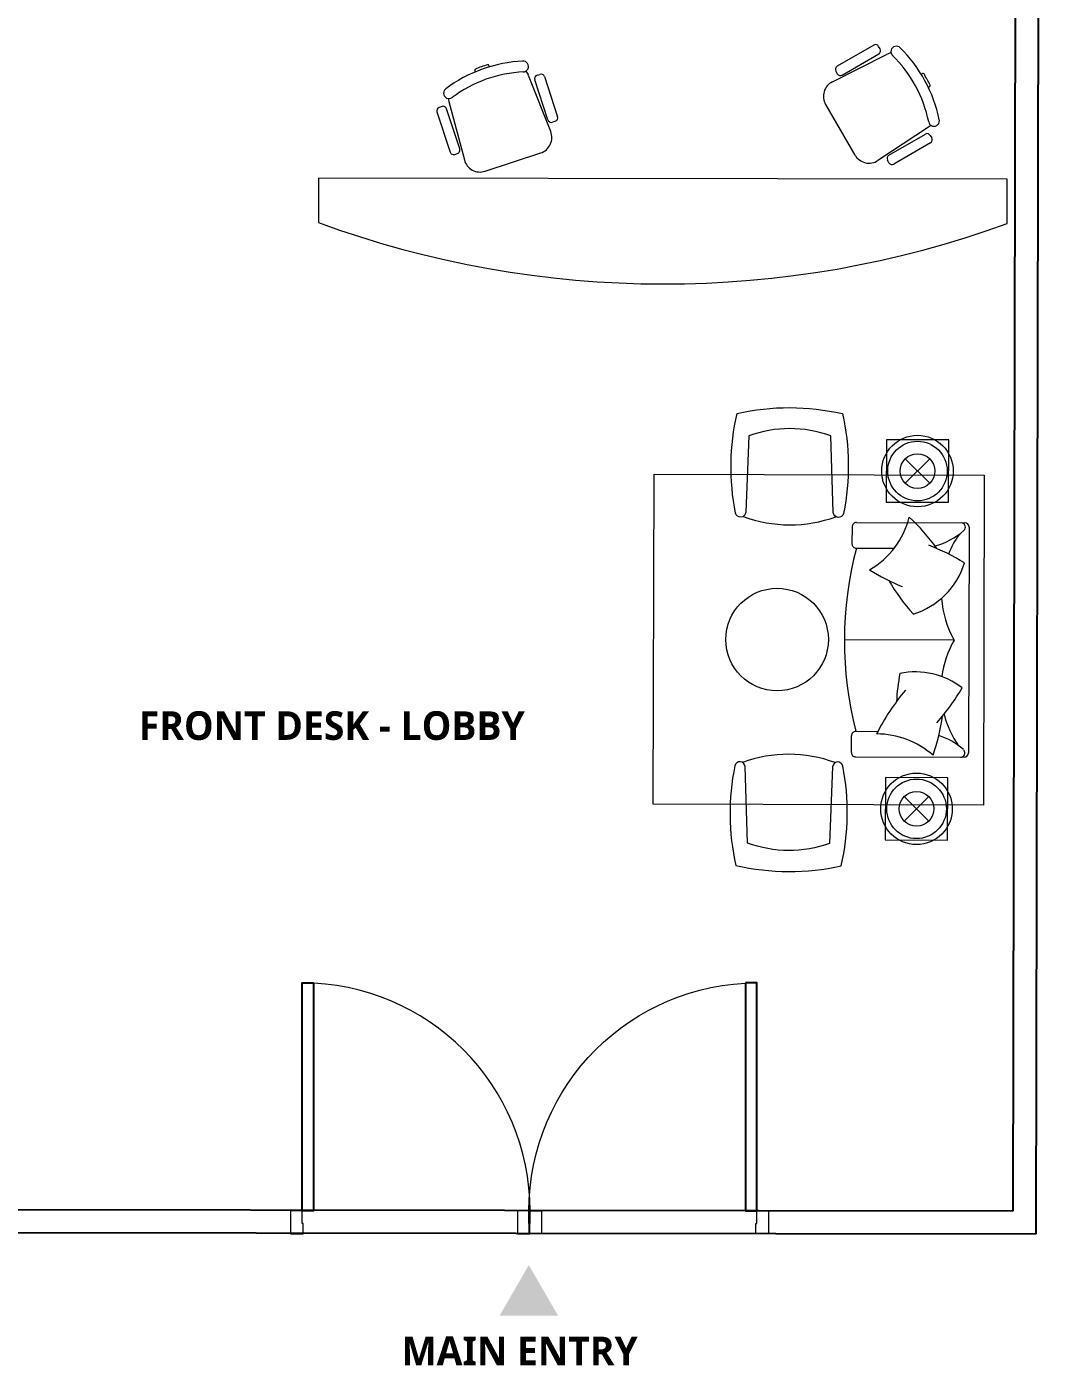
# Model space of a CAD drawing. Header units: millimetres. Extents: x 2220 to 4636, y 1941 to 3920.
# Drawn here: x 2238.82 to 2256.52, y 1940.54 to 1963.9 of the extents above; entities that cross this region are included whole.
import ezdxf

# ---------------------------------------------------------------- set-up
doc = ezdxf.new("R2010")
doc.units = ezdxf.units.MM
doc.layers.add('CAR', color=7, linetype='Continuous')
doc.layers.add('door', color=2, linetype='Continuous')
for name, color, linetype, lineweight in [('DOOR SWING', 15, 'Continuous', 9), ('DOOR_02', 2, 'Continuous', 9), ('fixture', 142, 'Continuous', 9), ('TEXT', 2, 'Continuous', 20)]:
    doc.layers.add(name, color=color, linetype=linetype, lineweight=lineweight)
doc.styles.get("Standard").update_dxf_attribs({"font": 'arial.ttf'})

# ---------------------------------------------------------------- blocks, each defined once
blk = doc.blocks.new('DOOR100')
blk.add_lwpolyline([(-0.1, -1.05), (-0.1, -0.05), (-0.05, -0.05), (-0.05, -1.05)], close=True)
at = {"layer": 'DOOR SWING'}
blk.add_arc((-0.05, -0.05), 1, 180, 270, dxfattribs=at)
at = {"layer": 'DOOR_02'}
for points in [[(-1.045, 0.005), (-1.05, 0.005), (-1.05, -0.05), (-1.1, -0.05), (-1.1, 0.05), (-1.045, 0.05)], [(-0.055, 0.005), (-0.05, 0.005), (-0.05, -0.05), (0, -0.05), (0, 0.05), (-0.055, 0.05)]]:
    blk.add_lwpolyline(points, close=True, dxfattribs=at)

msp = doc.modelspace()

# ---------------------------------------------------------------- hatches: boundary and pattern name
at = {"layer": 'CAR', "lineweight": -3, "transparency": 33554638}
h = msp.add_hatch(color=2, dxfattribs=at)
h.dxf.hatch_style = 1
h.paths.add_polyline_path([(2248.088, 1941.401), (2247.578, 1942.284), (2247.068, 1941.401)])

# ---------------------------------------------------------------- linework, layer by layer
for p, q in [((2256.521, 1992.823), (2256.424, 1942.824)), ((2256.12, 1992.426), (2256.025, 1943.224)), ((2256.025, 1943.224), (2220.825, 1943.272)), ((2256.424, 1942.824), (2220.424, 1942.872))]:
    msp.add_line(p, q)
at = {"layer": 'fixture'}
for p, q in [((2253.597, 1963.583), (2252.959, 1963.213)), ((2253.708, 1963.516), (2253.683, 1963.56)), ((2252.876, 1962.94), (2253.819, 1963.416)), ((2253.047, 1963.06), (2253.686, 1963.43)), ((2246.646, 1963.115), (2246.637, 1963.141)), ((2246.89, 1963.203), (2246.882, 1963.228)), ((2247.96, 1962.071), (2247.573, 1963.054)), ((2247.722, 1963.055), (2247.77, 1963.071)), ((2252.936, 1963.127), (2252.962, 1963.083)), ((2254.428, 1963.073), (2254.45, 1963.086)), ((2247.912, 1962.275), (2247.682, 1962.976)), ((2247.849, 1963.031), (2248.08, 1962.33)), ((2254.552, 1962.845), (2254.575, 1962.859)), ((2246.183, 1962.598), (2246.454, 1961.577)), ((2245.974, 1962.415), (2246.205, 1961.714)), ((2246.063, 1962.51), (2246.014, 1962.494)), ((2246.372, 1961.769), (2246.142, 1962.47)), ((2253.271, 1961.663), (2252.759, 1962.546)), ((2248.04, 1962.251), (2247.991, 1962.235)), ((2254.553, 1962.151), (2253.671, 1961.569)), ((2253.861, 1961.658), (2254.499, 1962.028)), ((2254.587, 1961.876), (2253.949, 1961.505)), ((2254.585, 1962.005), (2254.61, 1961.961)), ((2246.284, 1961.674), (2246.332, 1961.69)), ((2246.816, 1961.381), (2247.786, 1961.699)), ((2253.864, 1961.528), (2253.838, 1961.572)), ((2253.819, 1956.691), (2253.816, 1955.604)), ((2254.906, 1956.688), (2253.819, 1956.691)), ((2254.903, 1955.601), (2254.906, 1956.688)), ((2254.576, 1956.36), (2254.146, 1955.933)), ((2254.575, 1955.932), (2254.148, 1956.361)), ((2249.747, 1950.331), (2249.764, 1956.09)), ((2249.764, 1956.09), (2255.527, 1956.073)), ((2255.527, 1956.073), (2255.511, 1950.315)), ((2253.816, 1955.604), (2254.903, 1955.601)), ((2253.219, 1955.17), (2253.218, 1954.876)), ((2253.296, 1955.247), (2255.188, 1955.241)), ((2255.265, 1955.164), (2255.254, 1951.226)), ((2253.294, 1954.799), (2253.953, 1954.797)), ((2255.004, 1953.196), (2253.085, 1953.201)), ((2253.285, 1951.602), (2253.672, 1951.601)), ((2253.208, 1951.231), (2253.208, 1951.525)), ((2253.284, 1951.154), (2255.177, 1951.149)), ((2253.803, 1950.794), (2253.8, 1949.707)), ((2254.89, 1950.791), (2253.803, 1950.794)), ((2254.887, 1949.704), (2254.89, 1950.791)), ((2254.559, 1950.462), (2254.13, 1950.035)), ((2254.558, 1950.034), (2254.131, 1950.463)), ((2255.511, 1950.315), (2249.747, 1950.331)), ((2253.8, 1949.707), (2254.887, 1949.704))]:
    msp.add_line(p, q, dxfattribs=at)
msp.add_lwpolyline([(2255.928, 1960.465), (2255.928, 1961.241), (2243.907, 1961.259), (2243.907, 1960.483, 0.176648)], format="xyb", close=True, dxfattribs=at)
for points in [[(2251.416, 1956.762), (2251.364, 1955.426, -0.889097), (2251.187, 1955.412, -0.10591), (2251.213, 1957.153, -0.111228), (2253.053, 1957.148, -0.10591), (2253.07, 1955.407, -0.889097), (2252.892, 1955.422), (2252.848, 1956.758, 0.178571), (2251.416, 1956.76)], [(2251.396, 1949.65), (2251.352, 1950.986, 0.889097), (2251.174, 1951, 0.10591), (2251.191, 1949.259, 0.111228), (2253.031, 1949.254, 0.10591), (2253.057, 1950.995, 0.889097), (2252.88, 1950.981), (2252.828, 1949.646, -0.178571), (2251.396, 1949.651)]]:
    msp.add_lwpolyline(points, format="xyb", dxfattribs=at)
for centre, radius in [((2254.361, 1956.146), 0.624), ((2254.361, 1956.146), 0.52), ((2254.361, 1956.146), 0.303), ((2251.911, 1953.204), 0.895), ((2254.345, 1950.249), 0.624), ((2254.345, 1950.249), 0.52), ((2254.345, 1950.249), 0.303)]:
    msp.add_circle(centre, radius, dxfattribs=at)
for centre, radius, start, end in [((2253.629, 1963.528), 0.0628, 30.1212, 120.1212), ((2253.654, 1963.484), 0.0628, 300.1212, 30.1212), ((2253.992, 1963.469), 0.0943, 42.3803, 228.737), ((2252.347, 1961.791), 2.443, 11.4966, 45.6813), ((2247.591, 1960.862), 2.443, 92.6348, 126.8195), ((2247.478, 1963.209), 0.0943, 269.5791, 95.9358), ((2253.946, 1963.164), 0.283, 99.1918, 116.7938), ((2252.347, 1961.791), 2.255, 11.4966, 45.6915), ((2247.591, 1960.862), 2.255, 92.6246, 126.8195), ((2246.655, 1963.147), 0.0188, 112.2855, 198.1949), ((2247.591, 1960.862), 2.488, 107.1396, 112.2855), ((2246.864, 1963.222), 0.0188, 18.1949, 107.1396), ((2247.31, 1962.951), 0.283, 21.5223, 39.1243), ((2247.741, 1962.996), 0.0628, 108.1949, 198.1949), ((2247.79, 1963.012), 0.0628, 18.1949, 108.1949), ((2252.99, 1963.158), 0.0628, 120.1212, 210.1212), ((2253.016, 1963.114), 0.0628, 210.1212, 300.1212), ((2254.46, 1963.07), 0.0188, 31.1764, 120.1212), ((2252.347, 1961.791), 2.488, 26.0306, 31.1764), ((2246.184, 1962.743), 0.0943, 120.4541, 306.8108), ((2253.003, 1962.688), 0.283, 116.7938, 210.1212), ((2254.566, 1962.875), 0.0188, 300.1212, 26.0306), ((2246.456, 1962.67), 0.283, 184.3095, 194.8675), ((2246.034, 1962.435), 0.0628, 108.1949, 198.1949), ((2246.082, 1962.451), 0.0628, 18.1949, 108.1949), ((2247.972, 1962.295), 0.0628, 198.1949, 288.1949), ((2248.02, 1962.311), 0.0628, 288.1949, 18.1949), ((2254.397, 1962.387), 0.283, 303.4486, 314.0066), ((2254.649, 1962.26), 0.0943, 191.5053, 17.862), ((2247.697, 1961.968), 0.283, 288.1949, 21.5223), ((2254.53, 1961.974), 0.0628, 30.1212, 120.1212), ((2254.556, 1961.93), 0.0628, 300.1212, 30.1212), ((2246.264, 1961.734), 0.0628, 198.1949, 288.1949), ((2246.313, 1961.75), 0.0628, 288.1949, 18.1949), ((2253.516, 1961.804), 0.283, 210.1212, 303.4486), ((2253.892, 1961.604), 0.0628, 120.1212, 210.1212), ((2246.727, 1961.649), 0.283, 194.8675, 288.1949), ((2253.918, 1961.56), 0.0628, 210.1212, 300.1212), ((2252.134, 1957.573), 2.366, 249.8373, 289.838), ((2252.765, 1955.715), 1.501, 300.4588, 345.6001), ((2251.896, 1952.83), 3.421, 35.0279, 47.2429), ((2253.296, 1955.17), 0.0767, 89.8376, 179.8376), ((2254.337, 1956.075), 1.279, 284.8755, 310.7844), ((2255.122, 1955.165), 0.0767, 310.7844, 89.8376), ((2255.188, 1955.164), 0.0767, 359.8376, 89.8376), ((2253.295, 1954.876), 0.0767, 179.8376, 269.8376), ((2256.491, 1954.051), 1.716, 144.7864, 157.8647), ((2259.434, 1953.183), 6.348, 165.2532, 194.422), ((2253.101, 1951.136), 3.991, 58.5649, 68.5959), ((2255.64, 1957.806), 3.991, 238.0172, 247.1709), ((2253.886, 1954.948), 1.359, 287.1751, 342.5799), ((2256.819, 1955.951), 3.421, 210.1001, 222.2582), ((2256.491, 1954.051), 1.716, 184.219, 209.8954), ((2256.487, 1952.332), 1.716, 149.7799, 172.4886), ((2257.412, 1951.954), 3.421, 168.9073, 177.1891), ((2254.319, 1951.28), 1.359, 52.7794, 101.2345), ((2257.214, 1949.764), 3.991, 140.1184, 153.3162), ((2251.703, 1954.387), 3.991, 318.6934, 329.4977), ((2251.408, 1952.33), 3.421, 340.4724, 352.2613), ((2256.487, 1952.332), 1.716, 194.5122, 214.8889), ((2253.285, 1951.525), 0.0767, 89.8376, 179.8376), ((2253.646, 1950.055), 1.501, 48.8871, 89.8969), ((2254.321, 1950.32), 1.279, 48.8909, 71.0991), ((2252.11, 1948.835), 2.366, 69.8373, 109.838), ((2253.284, 1951.231), 0.0767, 179.8376, 269.8376), ((2255.111, 1951.226), 0.0767, 269.8376, 37.2346), ((2255.177, 1951.226), 0.0767, 269.8376, 359.8376)]:
    msp.add_arc(centre, radius, start, end, dxfattribs=at)

# ---------------------------------------------------------------- block references
at = {"layer": 'door', "yscale": 3.9814251680358, "zscale": 3.9814251680358}
for p, xscale, rotation in [((2243.421, 1943.029), 3.9814251680358, 180), ((2251.759, 1943.029), -3.9814251680358, 180.0000000000604)]:
    msp.add_blockref('DOOR100', p, dxfattribs=dict(at, xscale=xscale, rotation=rotation))

# ---------------------------------------------------------------- texts
at = {"layer": 'TEXT', "transparency": 33554638, "char_height": 0.5, "attachment_point": 1}
for s, width, gutter_width, heights, insert in [('{\\fYu Gothic UI Semibold|b0|i0|c0|p34;FRONT DESK - LOBBY}', 15.18001, 7.754, [1.967], (2240.772, 1951.952)), ('{\\fYu Gothic UI Semibold|b0|i0|c0|p34;MAIN ENTRY}', 6.20892, 0.363, [1.958], (2245.356, 1941.035))]:
    msp.add_mtext_dynamic_manual_height_columns(s, width=width, gutter_width=gutter_width, heights=heights, dxfattribs=dict(at, insert=insert))

doc.saveas('drawing.dxf')
